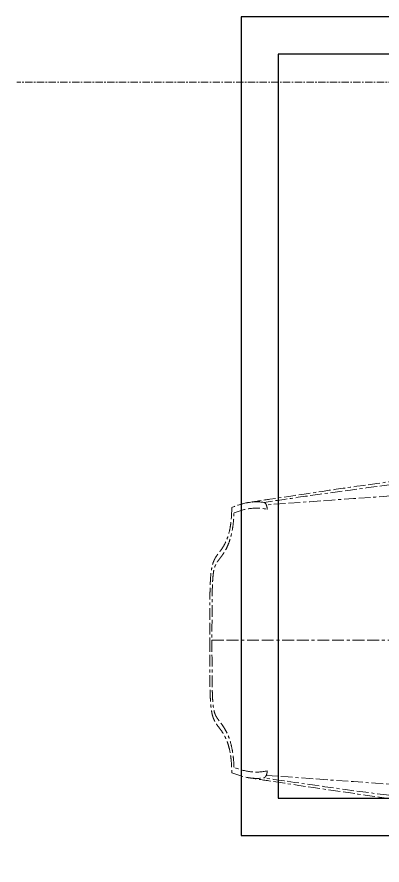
# Model space of a CAD drawing. Header units: inches. Extents: x 5516 to 5996, y -2263 to -2011.
# Drawn here: x 5516.1 to 5574.9, y -2263.4 to -2126.6 of the extents above; entities that cross this region are included whole.
import ezdxf

# ---------------------------------------------------------------- set-up
doc = ezdxf.new("R2010")
doc.units = ezdxf.units.IN
doc.header["$LTSCALE"] = 12
doc.header["$MEASUREMENT"] = 0
doc.linetypes.add('Border', pattern=[0.472441, 0.15748, -0.03937, 0.15748, -0.03937, 0.03937, -0.03937])
doc.linetypes.add('Center', pattern=[0.15748, 0.098425, -0.019685, 0.019685, -0.019685])
doc.layers.add('Make2D$DEFPOINTS', color=4, linetype='Continuous', true_color=0x00ffff)
doc.layers.add('Make2D$Visible$centerlines', color=251, linetype='Center', lineweight=13, true_color=0x696969)
doc.layers.add('Make2D$Visible$phantom lines', color=251, linetype='Border', lineweight=13, true_color=0x696969)

msp = doc.modelspace()

# ---------------------------------------------------------------- linework, layer by layer
at = {"layer": 'Make2D$DEFPOINTS'}
for points in [[(5552.20384, -2258.64776), (5654.20384, -2258.64776), (5654.20384, -2126.64776), (5552.20384, -2126.64776)], [(5558.20384, -2252.64776), (5648.20384, -2252.64776), (5648.20384, -2132.64776), (5558.20384, -2132.64776)]]:
    msp.add_lwpolyline(points, close=True, dxfattribs=at)
at = {"layer": 'Make2D$Visible$centerlines'}
msp.add_open_spline([(5630.05907, -2137.13714), (5573.06009, -2137.13714), (5516.06112, -2137.13714)], degree=2, dxfattribs=at)
at = {"layer": 'Make2D$Visible$phantom lines'}
for points, knots in [([(5632.84757, -2196.20356), (5626.59812, -2196.70342), (5619.98274, -2197.28171), (5606.79835, -2198.54801), (5600.22954, -2199.23614), (5588.36522, -2200.57475), (5581.61123, -2201.38557), (5568.15902, -2203.14073), (5561.46695, -2204.08538), (5555.86846, -2204.92234)], [-2177.326672959, -2177.326672959, -2177.326672959, -2177.326672959, -1654.399349626, -1654.399349626, -1131.502915487, -1131.502915487, -648.472915215, -648.472915215, -165.678388648, -165.678388648, -165.678388648, -165.678388648]), ([(5553.54503, -2204.92306), (5554.66357, -2204.75109), (5555.78554, -2204.57817), (5561.98801, -2203.62849), (5568.51566, -2202.66089), (5584.28557, -2200.46352), (5595.16955, -2199.10613), (5606.80511, -2197.82586), (5608.18945, -2197.67623), (5609.57551, -2197.5291)], [3.00691411, 3.00691411, 3.00691411, 3.00691411, 6.504984821, 6.504984821, 23.799940099, 23.799940099, 55.313878376, 55.313878376, 59.562854398, 59.562854398, 59.562854398, 59.562854398]), ([(5550.69201, -2205.74723), (5550.69201, -2206.37511), (5550.66872, -2206.96614), (5550.59941, -2207.79845), (5550.57058, -2208.06682), (5550.50155, -2208.58576), (5550.46109, -2208.8376), (5550.3245, -2209.55798), (5550.21683, -2209.9736), (5549.987, -2210.69688), (5549.86289, -2211.01106), (5549.67252, -2211.42616), (5549.60871, -2211.55459), (5549.47903, -2211.79905), (5549.41331, -2211.91466), (5549.21499, -2212.24459), (5549.08168, -2212.4413), (5548.8843, -2212.71601), (5548.81855, -2212.80478), (5548.68602, -2212.9814), (5548.61998, -2213.06814), (5548.41125, -2213.34462), (5548.26068, -2213.54728), (5548.09308, -2213.81166), (5548.0603, -2213.86542), (5547.99359, -2213.98065), (5547.96012, -2214.0414), (5547.86038, -2214.23469), (5547.79478, -2214.37846), (5547.67095, -2214.70496), (5547.61276, -2214.88864), (5547.51021, -2215.29216), (5547.46507, -2215.5135), (5547.38583, -2216.00775), (5547.35138, -2216.28612), (5547.29553, -2216.86587), (5547.27367, -2217.16776), (5547.24722, -2217.62585), (5547.23951, -2217.77804), (5547.22542, -2218.09164), (5547.21907, -2218.25256), (5547.20195, -2218.74347), (5547.1931, -2219.08156), (5547.17906, -2219.75721), (5547.17386, -2220.09478), (5547.16583, -2220.74799), (5547.163, -2221.05563), (5547.15585, -2222.02718), (5547.15339, -2222.71162), (5547.15162, -2223.52918), (5547.15133, -2223.69084), (5547.15085, -2224.00829), (5547.15065, -2224.16376), (5547.15017, -2224.63327), (5547.14997, -2224.94626), (5547.1496, -2225.88515), (5547.14962, -2226.51116), (5547.14962, -2227.13714)], [0, 0, 0, 0, 41.018838076, 41.018838076, 61.528259324, 61.528259324, 82.037680571, 82.037680571, 123.056523066, 123.056523066, 164.075365561, 164.075365561, 184.584786808, 184.584786808, 205.094208056, 205.094208056, 246.113050551, 246.113050551, 266.622471798, 266.622471798, 287.131893046, 287.131893046, 328.15073554, 328.15073554, 338.405446164, 338.405446164, 348.660156788, 348.660156788, 369.169578035, 369.169578035, 389.678999283, 389.678999283, 410.18842053, 410.18842053, 430.697841777, 430.697841777, 451.207263025, 451.207263025, 461.461973649, 461.461973649, 471.716684272, 471.716684272, 492.22610552, 492.22610552, 512.735526767, 512.735526767, 533.244948015, 533.244948015, 574.263790509, 574.263790509, 584.518501133, 584.518501133, 594.773211757, 594.773211757, 615.282633004, 615.282633004, 656.301475499, 656.301475499, 656.301475499, 656.301475499]), ([(5553.46579, -2204.93491), (5553.35298, -2204.9523), (5553.24102, -2204.97173), (5552.27022, -2205.15755), (5551.46072, -2205.43265), (5550.69201, -2205.74723)], [32801.708890277, 32801.708890277, 32801.708890277, 32801.708890277, 32825.465136029, 32825.465136029, 33009.265313495, 33009.265313495, 33009.265313495, 33009.265313495]), ([(5551.05959, -2206.61183), (5551.94738, -2206.26985), (5552.84014, -2206.01688), (5554.63066, -2205.80393), (5555.52864, -2205.8444), (5556.42133, -2206.06072)], [0, 0, 0, 0, 190.341613681, 190.341613681, 380.683227362, 380.683227362, 380.683227362, 380.683227362]), ([(5556.42133, -2206.06072), (5556.41544, -2205.97638), (5556.40675, -2205.89316), (5556.38285, -2205.73611), (5556.36793, -2205.66139), (5556.31521, -2205.45058), (5556.26937, -2205.32904), (5556.11582, -2205.03951), (5555.99178, -2204.94123), (5555.86846, -2204.92234)], [0, 0, 0, 0, 6.609629982, 6.609629982, 13.219259964, 13.219259964, 26.438519928, 26.438519928, 52.876997978, 52.876997978, 52.876997978, 52.876997978]), ([(5551.05959, -2247.66244), (5551.04198, -2247.14606), (5551.0082, -2246.63507), (5550.90267, -2245.6341), (5550.83175, -2245.15314), (5550.65404, -2244.24178), (5550.54643, -2243.8095), (5550.30446, -2243.02065), (5550.1686, -2242.65817), (5549.87861, -2242.00255), (5549.72377, -2241.70727), (5549.48368, -2241.30395), (5549.40245, -2241.17618), (5549.23765, -2240.92985), (5549.15287, -2240.80966), (5548.98618, -2240.58107), (5548.90331, -2240.47121), (5548.79644, -2240.33026), (5548.77526, -2240.30236), (5548.73389, -2240.24783), (5548.67082, -2240.16464), (5548.56293, -2240.02066), (5548.47842, -2239.90339), (5548.39718, -2239.78688), (5548.35615, -2239.72609), (5548.27416, -2239.5979), (5548.23345, -2239.53084), (5548.15463, -2239.39069), (5548.11643, -2239.31752), (5548.04224, -2239.15975), (5548.00665, -2239.07585), (5547.93951, -2238.89502), (5547.90771, -2238.79688), (5547.82266, -2238.49042), (5547.77727, -2238.26035), (5547.72335, -2237.89951), (5547.7076, -2237.77645), (5547.6797, -2237.52859), (5547.66765, -2237.40499), (5547.63474, -2237.02485), (5547.61767, -2236.76325), (5547.59718, -2236.38028), (5547.59118, -2236.2541), (5547.58011, -2235.99597), (5547.56513, -2235.60433), (5547.55441, -2235.20902), (5547.5457, -2234.82412), (5547.54312, -2234.69734), (5547.53835, -2234.43869), (5547.53186, -2234.04682), (5547.52713, -2233.64952), (5547.52199, -2233.12603), (5547.52001, -2232.87094), (5547.51668, -2232.34975), (5547.51539, -2232.08913), (5547.51226, -2231.30729), (5547.51114, -2230.78602), (5547.50903, -2229.22222), (5547.50918, -2228.17968), (5547.50918, -2226.0946), (5547.50903, -2225.05205), (5547.51114, -2223.48825), (5547.51226, -2222.96699), (5547.51539, -2222.18514), (5547.51668, -2221.92453), (5547.52001, -2221.40334), (5547.52199, -2221.14825), (5547.52713, -2220.62476), (5547.53186, -2220.22745), (5547.53835, -2219.83559), (5547.54312, -2219.57693), (5547.5457, -2219.45016), (5547.55441, -2219.06526), (5547.56513, -2218.66994), (5547.58011, -2218.27831), (5547.59118, -2218.02018), (5547.59718, -2217.894), (5547.61767, -2217.51102), (5547.63474, -2217.24942), (5547.66765, -2216.86928), (5547.6797, -2216.74568), (5547.7076, -2216.49782), (5547.72335, -2216.37476), (5547.77727, -2216.01392), (5547.82266, -2215.78386), (5547.90771, -2215.4774), (5547.93951, -2215.37926), (5548.00665, -2215.19843), (5548.04224, -2215.11453), (5548.11643, -2214.95676), (5548.15463, -2214.88359), (5548.23345, -2214.74343), (5548.27416, -2214.67637), (5548.35615, -2214.54818), (5548.39718, -2214.4874), (5548.47842, -2214.37088), (5548.56293, -2214.25361), (5548.67082, -2214.10964), (5548.73389, -2214.02644), (5548.77526, -2213.97191), (5548.79644, -2213.94401), (5548.90331, -2213.80306), (5548.98618, -2213.6932), (5549.15287, -2213.46462), (5549.23765, -2213.34442), (5549.40245, -2213.09809), (5549.48368, -2212.97033), (5549.72377, -2212.56701), (5549.87861, -2212.27172), (5550.1686, -2211.6161), (5550.30446, -2211.25363), (5550.54643, -2210.46478), (5550.65404, -2210.03249), (5550.83175, -2209.12113), (5550.90267, -2208.64018), (5551.0082, -2207.63921), (5551.04198, -2207.12821), (5551.05959, -2206.61183)], [0, 0, 0, 0, 39.699217339, 39.699217339, 79.398434678, 79.398434678, 119.097652017, 119.097652017, 158.796869356, 158.796869356, 198.496086694, 198.496086694, 218.345695364, 218.345695364, 238.195304033, 238.195304033, 258.044912703, 258.044912703, 263.00731487, 263.00731487, 267.969717038, 277.894521372, 287.819325707, 287.819325707, 297.744130042, 297.744130042, 307.668934376, 307.668934376, 317.593738711, 317.593738711, 327.518543046, 327.518543046, 337.443347381, 337.443347381, 357.29295605, 357.29295605, 367.217760385, 367.217760385, 377.142564719, 377.142564719, 396.992173389, 396.992173389, 406.916977724, 406.916977724, 416.841782058, 436.691390728, 436.691390728, 446.616195063, 446.616195063, 456.540999397, 476.390608067, 476.390608067, 496.240216736, 496.240216736, 516.089825406, 516.089825406, 555.789042744, 555.789042744, 635.187477422, 635.187477422, 714.5859121, 714.5859121, 754.285129439, 754.285129439, 774.134738108, 774.134738108, 793.984346778, 793.984346778, 813.833955447, 823.758759782, 823.758759782, 833.683564117, 833.683564117, 853.533172786, 863.457977121, 863.457977121, 873.382781456, 873.382781456, 893.232390125, 893.232390125, 903.15719446, 903.15719446, 913.081998794, 913.081998794, 932.931607464, 932.931607464, 942.856411799, 942.856411799, 952.781216133, 952.781216133, 962.706020468, 962.706020468, 972.630824803, 972.630824803, 982.555629138, 982.555629138, 992.480433472, 1002.405237807, 1007.367639974, 1007.367639974, 1012.330042142, 1012.330042142, 1032.179650811, 1032.179650811, 1052.029259481, 1052.029259481, 1071.87886815, 1071.87886815, 1111.578085489, 1111.578085489, 1151.277302828, 1151.277302828, 1190.976520167, 1190.976520167, 1230.675737506, 1230.675737506, 1270.374954844, 1270.374954844, 1270.374954844, 1270.374954844]), ([(5547.14962, -2227.13714), (5547.14962, -2227.76311), (5547.14954, -2228.70209), (5547.15016, -2229.64104), (5547.15065, -2230.11052), (5547.15085, -2230.266), (5547.15133, -2230.58338), (5547.15276, -2231.39142), (5547.15586, -2232.2466), (5547.163, -2233.21858), (5547.16583, -2233.52626), (5547.17385, -2234.1793), (5547.18423, -2234.8547), (5547.20645, -2235.69985), (5547.22543, -2236.18258), (5547.23951, -2236.49623), (5547.24722, -2236.64841), (5547.27366, -2237.10648), (5547.29554, -2237.40836), (5547.35138, -2237.9881), (5547.38583, -2238.26654), (5547.46507, -2238.76078), (5547.51021, -2238.98212), (5547.61276, -2239.38564), (5547.67095, -2239.56931), (5547.79479, -2239.89577), (5547.89317, -2240.11153), (5547.99359, -2240.29375), (5548.0603, -2240.40889), (5548.09308, -2240.46262), (5548.26069, -2240.72695), (5548.41125, -2240.92986), (5548.61998, -2241.20612), (5548.68602, -2241.29286), (5548.81854, -2241.46935), (5548.88429, -2241.55806), (5549.08168, -2241.83286), (5549.215, -2242.0297), (5549.41332, -2242.35965), (5549.47903, -2242.47524), (5549.60871, -2242.71968), (5549.67252, -2242.84811), (5549.86289, -2243.26331), (5549.987, -2243.57738), (5550.21683, -2244.3007), (5550.3245, -2244.71633), (5550.46109, -2245.43666), (5550.50154, -2245.68848), (5550.57057, -2246.20741), (5550.65707, -2247.01263), (5550.69201, -2247.89917), (5550.69201, -2248.52704)], [0, 0, 0, 0, 41.024608407, 61.53691261, 61.53691261, 71.793064712, 71.793064712, 82.049216814, 123.073825221, 123.073825221, 143.586129424, 143.586129424, 164.098433628, 184.610737831, 194.866889933, 194.866889933, 205.123042034, 205.123042034, 225.635346238, 225.635346238, 246.147650441, 246.147650441, 266.659954645, 266.659954645, 287.172258848, 287.172258848, 307.684563052, 317.940715153, 317.940715153, 328.196867255, 328.196867255, 369.221475662, 369.221475662, 389.733779865, 389.733779865, 410.246084069, 410.246084069, 451.270692476, 451.270692476, 471.782996679, 471.782996679, 492.295300883, 492.295300883, 533.319909289, 533.319909289, 574.344517696, 574.344517696, 594.8568219, 594.8568219, 615.369126103, 656.393730083, 656.393730083, 656.393730083, 656.393730083]), ([(5547.50918, -2227.13714), (5558.43564, -2227.13714), (5569.41833, -2227.13714), (5580.44713, -2227.13714), (5581.44675, -2227.13714), (5582.44676, -2227.13714), (5583.44713, -2227.13714), (5593.15007, -2227.13714), (5602.88794, -2227.13714), (5612.65388, -2227.13714)], [-11281.641058413, -11281.641058413, -11281.641058413, -11281.641058413, -10424.955544714, -10424.955544714, -10424.955544714, -10345.810578396, -10345.810578396, -10345.810578396, -9592.679702709, -9592.679702709, -9592.679702709, -9592.679702709]), ([(5556.42136, -2248.21355), (5555.52866, -2248.42987), (5554.63068, -2248.47034), (5552.84015, -2248.25739), (5551.94739, -2248.00443), (5551.05959, -2247.66244)], [0, 0, 0, 0, 190.342565689, 190.342565689, 380.685131379, 380.685131379, 380.685131379, 380.685131379]), ([(5555.86824, -2249.35197), (5555.89944, -2249.34705), (5555.92955, -2249.33776), (5555.99027, -2249.30834), (5556.08058, -2249.24879), (5556.16536, -2249.14052), (5556.26778, -2248.94856), (5556.31443, -2248.82576), (5556.3675, -2248.61435), (5556.38252, -2248.5394), (5556.40658, -2248.38183), (5556.41545, -2248.29816), (5556.42136, -2248.21355)], [0, 0, 0, 0, 6.58075372, 6.58075372, 13.161549106, 26.323139877, 26.323139877, 39.484730648, 39.484730648, 46.065526033, 46.065526033, 52.646321419, 52.646321419, 52.646321419, 52.646321419]), ([(5550.69201, -2248.52704), (5551.55651, -2248.88083), (5552.40836, -2249.15574), (5553.33771, -2249.31889), (5553.40199, -2249.32948), (5553.46631, -2249.33936)], [0, 0, 0, 0, 183.78983169, 183.78983169, 197.428148418, 197.428148418, 197.428148418, 197.428148418]), ([(5553.46631, -2249.33936), (5553.61869, -2249.36278), (5553.77128, -2249.38226), (5554.13994, -2249.41917), (5554.35607, -2249.43236), (5555.00409, -2249.44521), (5555.43561, -2249.41814), (5555.86824, -2249.35197)], [197.428148418, 197.428148418, 197.428148418, 197.428148418, 229.737289612, 229.737289612, 275.684747535, 275.684747535, 367.57966338, 367.57966338, 367.57966338, 367.57966338]), ([(5903.8571, -2251.22342), (5894.47864, -2252.78056), (5885.03456, -2254.14658), (5866.08858, -2256.54726), (5856.48105, -2257.58955), (5822.38635, -2260.75872), (5797.68284, -2262.08936), (5773.06714, -2262.76371), (5754.35282, -2263.27639), (5735.59867, -2263.40913), (5698.19064, -2262.84473), (5679.52041, -2262.15069), (5642.36334, -2259.88901), (5623.72467, -2258.31008), (5595.64225, -2255.22016), (5585.3526, -2253.94466), (5569.70579, -2251.78648), (5562.64806, -2250.74612), (5555.98173, -2249.72627), (5554.75551, -2249.53726), (5553.53699, -2249.34994)], [7.402635869, 7.402635869, 7.402635869, 7.402635869, 35.895305194, 35.895305194, 65.030055907, 65.030055907, 139.184135063, 139.184135063, 139.184135063, 195.944960854, 195.944960854, 252.597066579, 252.597066579, 308.927557531, 308.927557531, 339.030176537, 339.030176537, 357.328185564, 357.328185564, 361.062947744, 361.062947744, 361.062947744, 361.062947744]), ([(5906.18435, -2250.83295), (5898.87739, -2252.07271), (5891.54793, -2253.18593), (5865.95615, -2256.66194), (5847.67491, -2258.42214), (5810.94984, -2260.90228), (5792.54109, -2261.61816), (5764.94514, -2262.1891), (5755.74707, -2262.29752), (5737.34758, -2262.34487), (5728.15103, -2262.28413), (5700.5639, -2261.83978), (5682.1657, -2261.19346), (5645.53192, -2259.14933), (5627.29763, -2257.75169), (5600.19888, -2255.05311), (5591.2351, -2254.0562), (5573.41411, -2251.85536), (5564.60212, -2250.65761), (5555.86824, -2249.35197)], [2240.094554436, 2240.094554436, 2240.094554436, 2240.094554436, 2805.23149286, 2805.23149286, 4207.84723929, 4207.84723929, 5610.46298572, 5610.46298572, 6311.770858935, 6311.770858935, 7013.07873215, 7013.07873215, 8415.69447858, 8415.69447858, 9818.310225011, 9818.310225011, 10519.618098226, 10519.618098226, 11220.925971441, 11220.925971441, 11220.925971441, 11220.925971441])]:
    msp.add_open_spline(points, degree=3, knots=knots, dxfattribs=at)
for points in [[(5612.65379, -2201.62988), (5593.83232, -2202.68394), (5575.03354, -2203.93602), (5556.26786, -2205.32913)], [(5555.86846, -2204.92234), (5555.02467, -2204.79326), (5554.22577, -2204.81778), (5553.46579, -2204.93491)], [(5556.26865, -2248.94521), (5575.03268, -2250.33819), (5593.82981, -2251.59017), (5612.64962, -2252.64416)]]:
    msp.add_open_spline(points, degree=3, dxfattribs=at)

doc.saveas('drawing.dxf')
